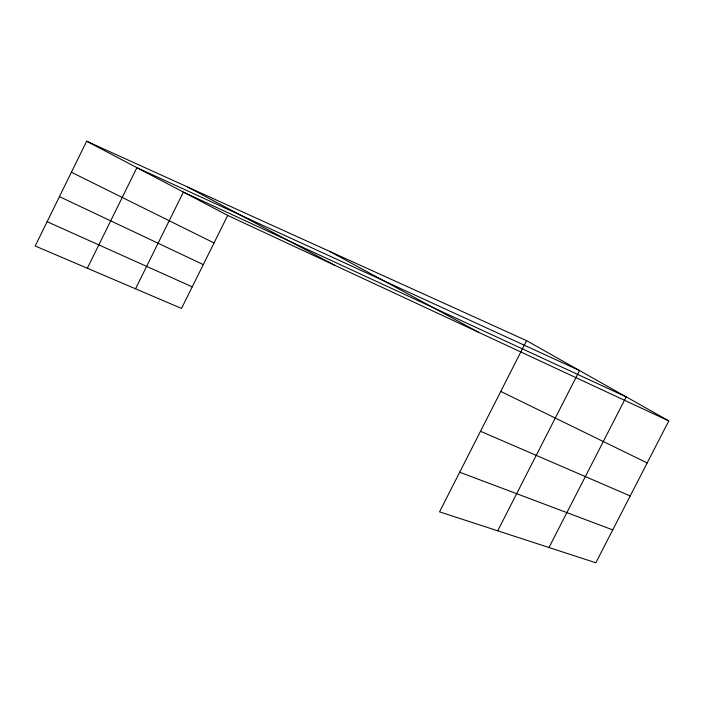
<?xml version="1.0" encoding="UTF-8"?>
<svg xmlns="http://www.w3.org/2000/svg" width="704" height="704" viewBox="0 0 704 704"><rect width="100%" height="100%" fill="white"/><g stroke="black" fill="none" stroke-linecap="round" stroke-linejoin="round"><path stroke-width="1.06" d="M526.574 340.657L86.636 141.222L35.2 245.995L181.518 308.431L227.709 215.424L668.8 420.895L595.839 562.778L439.542 511.861L526.574 340.657L668.8 420.895M87.331 268.242L136.91 167.666L579.542 370.533L497.71 530.807M135.529 288.807L183.383 192.113L626.199 396.862L548.997 547.518M459.694 472.226L612.744 529.901M480.506 431.279L630.194 495.959M47.133 221.698L192.236 286.854M59.435 196.627L203.289 264.598M500.764 391.433L647.178 462.95M71.403 172.251L214.034 242.959M86.636 141.222L227.709 215.424M187.854 187.106L334.699 265.267M329.454 251.293L478.676 332.332"/></g></svg>
